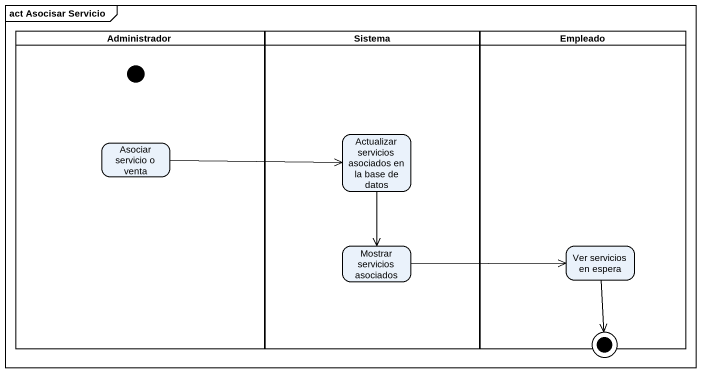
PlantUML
@startuml
mainframe act Asocisar Servicio
hide empty description
state Administrador <<partition>> {
  state initial1 <<start>>
  state "Asociar servicio o venta" as Asociar_servicio_o_venta
}
state Sistema <<partition>> {
  state "Actualizar servicios asociados en la base de datos" as Actualizar_servicios
  state "Mostrar servicios asociados" as Mostrar_servicios_asociados
}
state Empleado <<partition>> {
  state "Ver servicios en espera" as Ver_servicios_en_espera
}
state final1 <<end>>
Actualizar_servicios --> Mostrar_servicios_asociados
Asociar_servicio_o_venta -right-> Actualizar_servicios
Mostrar_servicios_asociados -right-> Ver_servicios_en_espera
Ver_servicios_en_espera --> final1
@enduml
